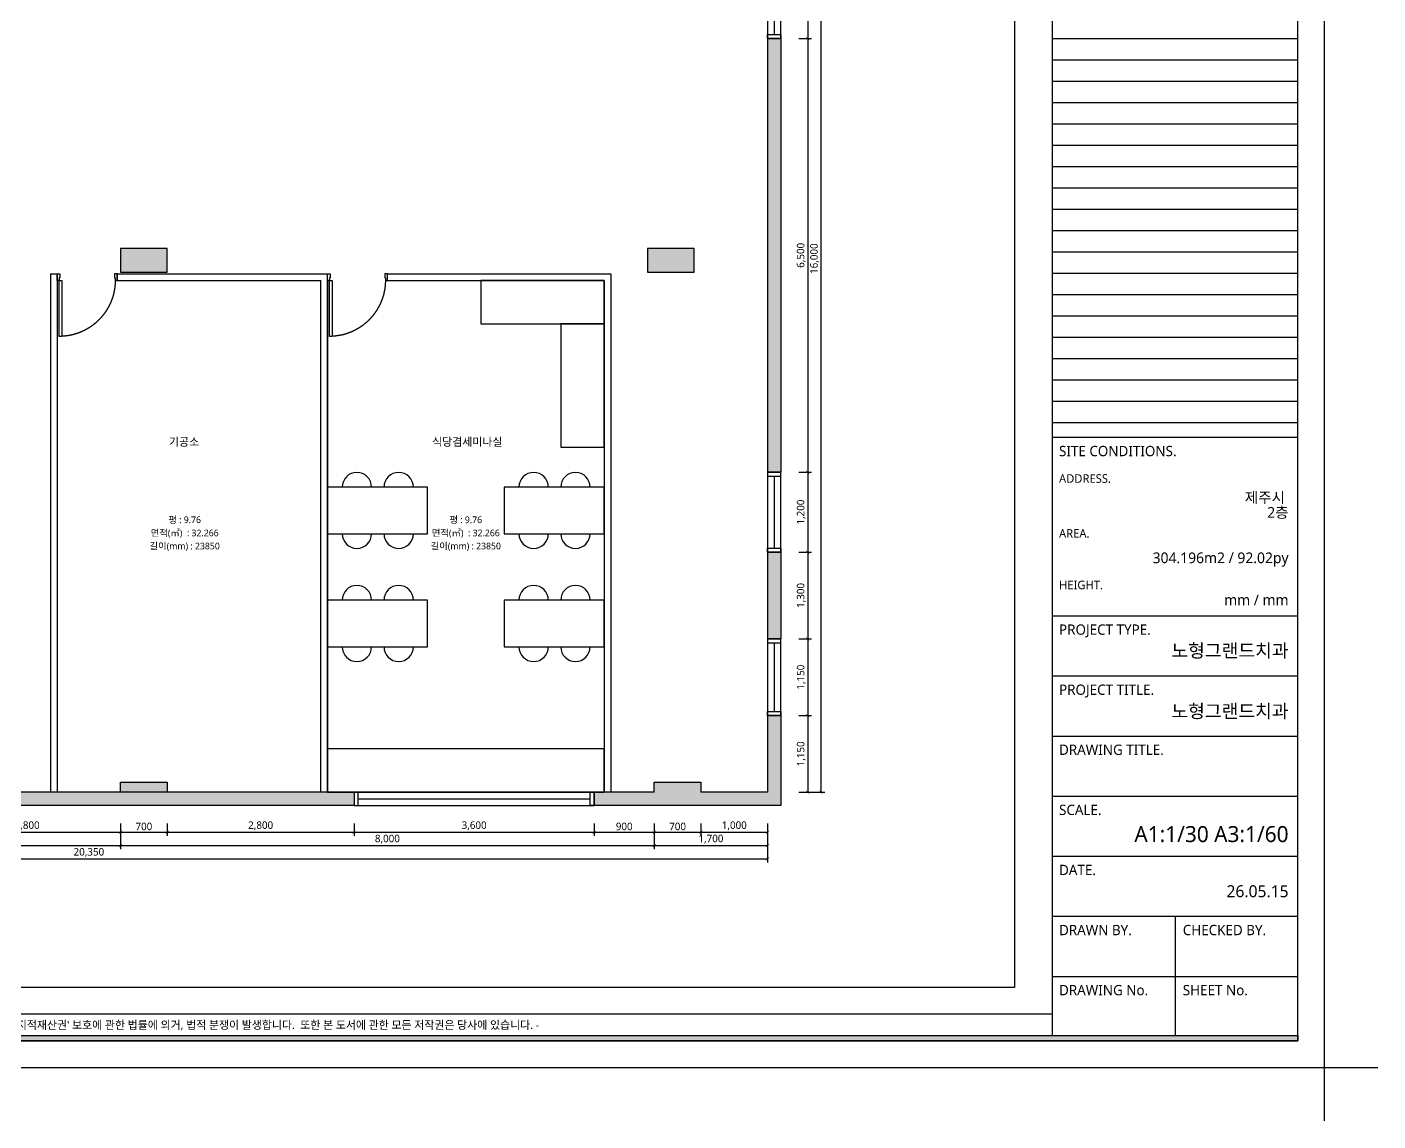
# Model space of a CAD drawing. Header units: metres. Extents: x 11578468 to 47831421, y -58341524 to -14256839.
# Drawn here: x 23762904 to 23783155, y -29115863 to -29099459 of the extents above; entities that cross this region are included whole.
import ezdxf
from ezdxf.enums import TextEntityAlignment as Align

# ---------------------------------------------------------------- set-up
doc = ezdxf.new("R2010")
doc.units = ezdxf.units.M
doc.header["$LTSCALE"] = 50
doc.header["$MEASUREMENT"] = 0
doc.linetypes.add('CENTER2', pattern=[28.575, 19.05, -3.175, 3.175, -3.175])
doc.layers.get('0').update_dxf_attribs({"linetype": 'CONTINUOUS'})
doc.layers.get('DEFPOINTS').update_dxf_attribs({"linetype": 'CONTINUOUS'})
for name, color, linetype in [('04_FUR', 6, 'CONTINUOUS'), ('3.기호.계단선', 30, 'CONTINUOUS'), ('FORM(YOURNAME)-1', 1, 'CONTINUOUS'), ('FORM(YOURNAME)-11', 1, 'CONTINUOUS'), ('TEX', 7, 'CONTINUOUS'), ('wall', 3, 'CONTINUOUS'), ('WIN', 4, 'CONTINUOUS'), ('가구', 6, 'CONTINUOUS')]:
    doc.layers.add(name, color=color, linetype=linetype)
doc.layers.add('DIM', color=7, linetype='CONTINUOUS', lineweight=15)
doc.layers.add('ha', color=8, linetype='CONTINUOUS', lineweight=5)
doc.styles.add('JT1', font='malgun.ttf')
doc.styles.add('N 맑은고딕', font='malgun.ttf')
doc.styles.add('YOURNAME', font='malgun.ttf')
doc.styles.add('넥슨고딕', font='malgun.ttf')
doc.dimstyles.new('JJ IN 45', dxfattribs={"dimscale": 45, "dimtxt": 2.5, "dimasz": 1, "dimexe": 1.25, "dimexo": 1.5, "dimtad": 1, "dimdec": 6, "dimlunit": 6, "dimtxsty": 'N 맑은고딕', "dimblk": 'ARCHTICK', "dimcen": 2.5, "dimclrd": 256, "dimclre": 256, "dimclrt": 256, "dimadec": 0, "dimazin": 0, "dimtfac": 1, "dimtdec": 6, "dimtix": 1, "dimtmove": 0, "dimatfit": 3, "dimldrblk": 'ARCHTICK', "dimfxl": 1, "dimarcsym": 0})

# ---------------------------------------------------------------- blocks, each defined once
blk = doc.blocks.new('FORM-ELEVATION')
at = {"layer": 'FORM(YOURNAME)-11'}
h = blk.add_hatch(color=256, dxfattribs=at)
h.dxf.hatch_style = 1
h.paths.add_polyline_path([(-10309, 35708), (71691, 35708), (71691, 35508), (-10309, 35508)])
h.paths.add_polyline_path([(-10309, -21492), (71691, -21492), (71691, -21692), (-10309, -21692)])
at = {"layer": 'DEFPOINTS', "color": 158}
for p, q in [((62481, 35508), (62481, -21492)), ((62481, 15886), (71691, 15886)), ((62481, 15086), (71691, 15086)), ((62481, 14286), (71691, 14286)), ((62481, 13486), (71691, 13486)), ((62481, 12686), (71691, 12686)), ((62481, 11886), (71691, 11886)), ((62481, 11086), (71691, 11086)), ((62481, 10286), (71691, 10286)), ((62481, 9486), (71691, 9486)), ((62481, 8686), (71691, 8686)), ((62481, 7886), (71691, 7886)), ((62481, 7086), (71691, 7086)), ((62481, 6286), (71691, 6286)), ((62481, 5486), (71691, 5486)), ((62481, 4686), (71691, 4686)), ((62481, 3886), (71691, 3886)), ((62481, 3086), (71691, 3086)), ((62481, 2286), (71691, 2286)), ((62481, 1486), (71691, 1486)), ((62481, -20692), (-10309, -20692))]:
    blk.add_line(p, q, dxfattribs=at)
blk.add_lwpolyline([(-10309, -21692), (71691, -21692), (71691, 35708), (-10309, 35708)], close=True, dxfattribs=at)
at = {"layer": 'DEFPOINTS'}
blk.add_lwpolyline([(-8309, 33708), (61071, 33708), (61071, -19692), (-8309, -19692)], close=True, dxfattribs=at)
at = {"layer": 'DEFPOINTS', "color": 1}
blk.add_lwpolyline([(72691, -24692), (72691, -22692), (74691, -22692)], dxfattribs=at)
at = {"layer": 'FORM(YOURNAME)-11', "color": 14}
for p, q in [((62481, 937), (71691, 937)), ((62481, -5756), (71691, -5756)), ((62481, -8009), (71691, -8009)), ((62481, -10261), (71691, -10261)), ((62481, -12514), (71691, -12514)), ((62481, -14766), (71691, -14766)), ((62481, -17019), (71691, -17019)), ((67086, -17019), (67086, -21492)), ((62481, -19271), (71691, -19271))]:
    blk.add_line(p, q, dxfattribs=at)
at = {"layer": 'FORM(YOURNAME)-11', "color": 250}
blk.add_lwpolyline([(-11309, -22692), (72691, -22692), (72691, 36708), (-11309, 36708)], close=True, dxfattribs=at)
at = {"layer": 'FORM(YOURNAME)-11'}
blk.add_lwpolyline([(-10309, -21492), (71691, -21492), (71691, -21692), (-10309, -21692)], close=True, dxfattribs=at)
at = {"layer": 'FORM(YOURNAME)-11', "color": 14, "style": 'YOURNAME'}
for s, height, p in [('SITE CONDITIONS.', 386.14, (62739, 422)), ('PROJECT TYPE.', 386.14, (62739, -6271)), ('PROJECT TITLE.', 386.14, (62739, -8524)), ('DRAWING TITLE.', 386.14, (62739, -10776)), ('SCALE.', 386.1, (62739, -13029)), ('DATE.', 386.1, (62739, -15281)), ('DRAWN BY.', 386.1, (62739, -17534)), ('CHECKED BY.', 386.14, (67376, -17534)), ('DRAWING No.', 386.14, (62739, -19786)), ('SHEET No.', 386.1, (67376, -19786))]:
    blk.add_text(s, height=height, dxfattribs=at).set_placement(p, align=Align.MIDDLE_LEFT)
at = {"layer": 'FORM(YOURNAME)-11', "color": 251, "style": 'YOURNAME'}
for s, p in [('ADDRESS.', (62739, -608)), ('AREA.', (62739, -2667)), ('HEIGHT.', (62739, -4598))]:
    blk.add_text(s, height=321.8, dxfattribs=at).set_placement(p, align=Align.MIDDLE_LEFT)
at = {"layer": 'FORM(YOURNAME)-11', "color": 1, "style": 'YOURNAME'}
blk.add_text("- 본 도서는 어떠한 경우에도 무단으로 도용할 수 없으며 도용시 '지적재산권' 보호에 관한 법률에 의거, 법적 분쟁이 발생합니다.  또한 본 도서에 관한 모든 저작권은 당사에 있습니다. -", height=300, dxfattribs=at).set_placement((28146, -21092), align=Align.MIDDLE_CENTER)
at = {"layer": 'FORM(YOURNAME)-11', "color": 3, "style": 'YOURNAME'}
for tag, height, p in [('1', 451, (71041, -1219)), ('2', 451, (71041, -1863)), ('3', 451, (71041, -3150)), ('4', 451, (71041, -5081)), ('5', 515, (71041, -7398)), ('6', 515, (71041, -9650)), ('7', 515, (71041, -11903)), ('8', 515, (71041, -14155)), ('9', 515, (71041, -16408)), ('10', 515, (66791, -18596)), ('11', 515, (71041, -18660)), ('12', 515, (66791, -20848)), ('13', 515, (71041, -20848))]:
    blk.add_attdef(tag, text='', height=height, dxfattribs=at).set_placement(p, align=Align.MIDDLE_RIGHT)
blk = doc.blocks.new('*U359')
at = {"layer": 'WIN', "linetype": 'Continuous'}
blk.add_line((60, 100), (3540, 100), dxfattribs=at)
for points in [[(0, 0), (3600, 0), (3600, 200), (0, 200)], [(0, 0), (60, 0), (60, 200), (0, 200)], [(3600, 0), (3540, 0), (3540, 200), (3600, 200)]]:
    blk.add_lwpolyline(points, close=True, dxfattribs=at)
blk = doc.blocks.new('*U1960')
at = {"layer": 'WIN', "linetype": 'Continuous'}
blk.add_line((60, 100), (1140, 100), dxfattribs=at)
for points in [[(0, 0), (1200, 0), (1200, 200), (0, 200)], [(0, 0), (60, 0), (60, 200), (0, 200)], [(1200, 0), (1140, 0), (1140, 200), (1200, 200)]]:
    blk.add_lwpolyline(points, close=True, dxfattribs=at)
blk = doc.blocks.new('*U1959')
at = {"layer": 'WIN', "linetype": 'Continuous'}
blk.add_line((60, 100), (1090, 100), dxfattribs=at)
for points in [[(0, 0), (1150, 0), (1150, 200), (0, 200)], [(0, 0), (60, 0), (60, 200), (0, 200)], [(1150, 0), (1090, 0), (1090, 200), (1150, 200)]]:
    blk.add_lwpolyline(points, close=True, dxfattribs=at)
blk = doc.blocks.new('_ArchTick')
at = {"color": 0, "linetype": 'ByBlock', "const_width": 0.15}
blk.add_lwpolyline([(-0.5, -0.5), (0.5, 0.5)], dxfattribs=at)
blk = doc.blocks.new('*D373')
at = {"layer": 'DEFPOINTS', "color": 0, "transparency": 16777216}
for p in [(23733202, -29144857), (23736002, -29144857), (23736002, -29145057)]:
    blk.add_point(p, dxfattribs=at)
at = {"layer": 'DIM', "lineweight": -2, "transparency": 16777216}
for p, q in [((23733202, -29144924), (23733202, -29145113)), ((23736002, -29144924), (23736002, -29145113)), ((23733202, -29145057), (23736002, -29145057))]:
    blk.add_line(p, q, dxfattribs=at)
at = {"layer": 'DIM', "lineweight": -2, "transparency": 16777216, "xscale": 45, "yscale": 45, "zscale": 45, "rotation": 180}
blk.add_blockref('_ArchTick', (23733202, -29145057), dxfattribs=at)
at = {"layer": 'DIM', "lineweight": -2, "transparency": 16777216, "xscale": 45, "yscale": 45, "zscale": 45}
blk.add_blockref('_ArchTick', (23736002, -29145057), dxfattribs=at)
at = {"layer": 'DIM', "transparency": 16777216, "insert": (23734602, -29144961), "char_height": 112.5, "attachment_point": 5, "style": 'N 맑은고딕'}
blk.add_mtext('2,800', dxfattribs=at)
blk = doc.blocks.new('*D374')
at = {"layer": 'DEFPOINTS', "color": 0, "transparency": 16777216}
for p in [(23736002, -29144857), (23736702, -29144857), (23736702, -29145057)]:
    blk.add_point(p, dxfattribs=at)
at = {"layer": 'DIM', "lineweight": -2, "transparency": 16777216}
for p, q in [((23736002, -29144924), (23736002, -29145113)), ((23736702, -29144924), (23736702, -29145113)), ((23736002, -29145057), (23736702, -29145057))]:
    blk.add_line(p, q, dxfattribs=at)
at = {"layer": 'DIM', "lineweight": -2, "transparency": 16777216, "xscale": 45, "yscale": 45, "zscale": 45, "rotation": 180}
blk.add_blockref('_ArchTick', (23736002, -29145057), dxfattribs=at)
at = {"layer": 'DIM', "lineweight": -2, "transparency": 16777216, "xscale": 45, "yscale": 45, "zscale": 45}
blk.add_blockref('_ArchTick', (23736702, -29145057), dxfattribs=at)
at = {"layer": 'DIM', "transparency": 16777216, "insert": (23736352, -29144971), "char_height": 112.5, "attachment_point": 5, "style": 'N 맑은고딕'}
blk.add_mtext('700', dxfattribs=at)
blk = doc.blocks.new('*D375')
at = {"layer": 'DEFPOINTS', "color": 0, "transparency": 16777216}
for p in [(23736702, -29144857), (23739502, -29144857), (23739502, -29145057)]:
    blk.add_point(p, dxfattribs=at)
at = {"layer": 'DIM', "lineweight": -2, "transparency": 16777216}
for p, q in [((23736702, -29144924), (23736702, -29145113)), ((23739502, -29144924), (23739502, -29145113)), ((23736702, -29145057), (23739502, -29145057))]:
    blk.add_line(p, q, dxfattribs=at)
at = {"layer": 'DIM', "lineweight": -2, "transparency": 16777216, "xscale": 45, "yscale": 45, "zscale": 45, "rotation": 180}
blk.add_blockref('_ArchTick', (23736702, -29145057), dxfattribs=at)
at = {"layer": 'DIM', "lineweight": -2, "transparency": 16777216, "xscale": 45, "yscale": 45, "zscale": 45}
blk.add_blockref('_ArchTick', (23739502, -29145057), dxfattribs=at)
at = {"layer": 'DIM', "transparency": 16777216, "insert": (23738102, -29144961), "char_height": 112.5, "attachment_point": 5, "style": 'N 맑은고딕'}
blk.add_mtext('2,800', dxfattribs=at)
blk = doc.blocks.new('*D376')
at = {"layer": 'DEFPOINTS', "color": 0, "transparency": 16777216}
for p in [(23739502, -29144857), (23743102, -29144857), (23743102, -29145057)]:
    blk.add_point(p, dxfattribs=at)
at = {"layer": 'DIM', "lineweight": -2, "transparency": 16777216}
for p, q in [((23739502, -29144924), (23739502, -29145113)), ((23743102, -29144924), (23743102, -29145113)), ((23739502, -29145057), (23743102, -29145057))]:
    blk.add_line(p, q, dxfattribs=at)
at = {"layer": 'DIM', "lineweight": -2, "transparency": 16777216, "xscale": 45, "yscale": 45, "zscale": 45, "rotation": 180}
blk.add_blockref('_ArchTick', (23739502, -29145057), dxfattribs=at)
at = {"layer": 'DIM', "lineweight": -2, "transparency": 16777216, "xscale": 45, "yscale": 45, "zscale": 45}
blk.add_blockref('_ArchTick', (23743102, -29145057), dxfattribs=at)
at = {"layer": 'DIM', "transparency": 16777216, "insert": (23741302, -29144961), "char_height": 112.5, "attachment_point": 5, "style": 'N 맑은고딕'}
blk.add_mtext('3,600', dxfattribs=at)
blk = doc.blocks.new('*D377')
at = {"layer": 'DEFPOINTS', "color": 0, "transparency": 16777216}
for p in [(23743102, -29144857), (23744002, -29144857), (23744002, -29145057)]:
    blk.add_point(p, dxfattribs=at)
at = {"layer": 'DIM', "lineweight": -2, "transparency": 16777216}
for p, q in [((23743102, -29144924), (23743102, -29145113)), ((23744002, -29144924), (23744002, -29145113)), ((23743102, -29145057), (23744002, -29145057))]:
    blk.add_line(p, q, dxfattribs=at)
at = {"layer": 'DIM', "lineweight": -2, "transparency": 16777216, "xscale": 45, "yscale": 45, "zscale": 45, "rotation": 180}
blk.add_blockref('_ArchTick', (23743102, -29145057), dxfattribs=at)
at = {"layer": 'DIM', "lineweight": -2, "transparency": 16777216, "xscale": 45, "yscale": 45, "zscale": 45}
blk.add_blockref('_ArchTick', (23744002, -29145057), dxfattribs=at)
at = {"layer": 'DIM', "transparency": 16777216, "insert": (23743552, -29144971), "char_height": 112.5, "attachment_point": 5, "style": 'N 맑은고딕'}
blk.add_mtext('900', dxfattribs=at)
blk = doc.blocks.new('*D378')
at = {"layer": 'DEFPOINTS', "color": 0, "transparency": 16777216}
for p in [(23744002, -29144857), (23744702, -29144857), (23744702, -29145057)]:
    blk.add_point(p, dxfattribs=at)
at = {"layer": 'DIM', "lineweight": -2, "transparency": 16777216}
for p, q in [((23744002, -29144924), (23744002, -29145113)), ((23744702, -29144924), (23744702, -29145113)), ((23744002, -29145057), (23744702, -29145057))]:
    blk.add_line(p, q, dxfattribs=at)
at = {"layer": 'DIM', "lineweight": -2, "transparency": 16777216, "xscale": 45, "yscale": 45, "zscale": 45, "rotation": 180}
blk.add_blockref('_ArchTick', (23744002, -29145057), dxfattribs=at)
at = {"layer": 'DIM', "lineweight": -2, "transparency": 16777216, "xscale": 45, "yscale": 45, "zscale": 45}
blk.add_blockref('_ArchTick', (23744702, -29145057), dxfattribs=at)
at = {"layer": 'DIM', "transparency": 16777216, "insert": (23744352, -29144971), "char_height": 112.5, "attachment_point": 5, "style": 'N 맑은고딕'}
blk.add_mtext('700', dxfattribs=at)
blk = doc.blocks.new('*D379')
at = {"layer": 'DEFPOINTS', "color": 0, "transparency": 16777216}
for p in [(23744702, -29144857), (23745702, -29144857), (23745702, -29145057)]:
    blk.add_point(p, dxfattribs=at)
at = {"layer": 'DIM', "lineweight": -2, "transparency": 16777216}
for p, q in [((23744702, -29144924), (23744702, -29145113)), ((23745702, -29144924), (23745702, -29145113)), ((23744702, -29145057), (23745702, -29145057))]:
    blk.add_line(p, q, dxfattribs=at)
at = {"layer": 'DIM', "lineweight": -2, "transparency": 16777216, "xscale": 45, "yscale": 45, "zscale": 45, "rotation": 180}
blk.add_blockref('_ArchTick', (23744702, -29145057), dxfattribs=at)
at = {"layer": 'DIM', "lineweight": -2, "transparency": 16777216, "xscale": 45, "yscale": 45, "zscale": 45}
blk.add_blockref('_ArchTick', (23745702, -29145057), dxfattribs=at)
at = {"layer": 'DIM', "transparency": 16777216, "insert": (23745202, -29144961), "char_height": 112.5, "attachment_point": 5, "style": 'N 맑은고딕'}
blk.add_mtext('1,000', dxfattribs=at)
blk = doc.blocks.new('*D381')
at = {"layer": 'DEFPOINTS', "color": 0, "transparency": 16777216}
for p in [(23730852, -29144857), (23736002, -29144857), (23736002, -29145257)]:
    blk.add_point(p, dxfattribs=at)
at = {"layer": 'DIM', "lineweight": -2, "transparency": 16777216}
for p, q in [((23730852, -29144924), (23730852, -29145313)), ((23736002, -29144924), (23736002, -29145313)), ((23730852, -29145257), (23736002, -29145257))]:
    blk.add_line(p, q, dxfattribs=at)
at = {"layer": 'DIM', "lineweight": -2, "transparency": 16777216, "xscale": 45, "yscale": 45, "zscale": 45, "rotation": 180}
blk.add_blockref('_ArchTick', (23730852, -29145257), dxfattribs=at)
at = {"layer": 'DIM', "lineweight": -2, "transparency": 16777216, "xscale": 45, "yscale": 45, "zscale": 45}
blk.add_blockref('_ArchTick', (23736002, -29145257), dxfattribs=at)
at = {"layer": 'DIM', "transparency": 16777216, "insert": (23733427, -29145161), "char_height": 112.5, "attachment_point": 5, "style": 'N 맑은고딕'}
blk.add_mtext('5,150', dxfattribs=at)
blk = doc.blocks.new('*D382')
at = {"layer": 'DEFPOINTS', "color": 0, "transparency": 16777216}
for p in [(23736002, -29144857), (23744002, -29144857), (23744002, -29145257)]:
    blk.add_point(p, dxfattribs=at)
at = {"layer": 'DIM', "lineweight": -2, "transparency": 16777216}
for p, q in [((23736002, -29144924), (23736002, -29145313)), ((23744002, -29144924), (23744002, -29145313)), ((23736002, -29145257), (23744002, -29145257))]:
    blk.add_line(p, q, dxfattribs=at)
at = {"layer": 'DIM', "lineweight": -2, "transparency": 16777216, "xscale": 45, "yscale": 45, "zscale": 45, "rotation": 180}
blk.add_blockref('_ArchTick', (23736002, -29145257), dxfattribs=at)
at = {"layer": 'DIM', "lineweight": -2, "transparency": 16777216, "xscale": 45, "yscale": 45, "zscale": 45}
blk.add_blockref('_ArchTick', (23744002, -29145257), dxfattribs=at)
at = {"layer": 'DIM', "transparency": 16777216, "insert": (23740002, -29145161), "char_height": 112.5, "attachment_point": 5, "style": 'N 맑은고딕'}
blk.add_mtext('8,000', dxfattribs=at)
blk = doc.blocks.new('*D383')
at = {"layer": 'DEFPOINTS', "color": 0, "transparency": 16777216}
for p in [(23744002, -29144857), (23745702, -29144857), (23745702, -29145257)]:
    blk.add_point(p, dxfattribs=at)
at = {"layer": 'DIM', "lineweight": -2, "transparency": 16777216}
for p, q in [((23744002, -29144924), (23744002, -29145313)), ((23745702, -29144924), (23745702, -29145313)), ((23744002, -29145257), (23745702, -29145257))]:
    blk.add_line(p, q, dxfattribs=at)
at = {"layer": 'DIM', "lineweight": -2, "transparency": 16777216, "xscale": 45, "yscale": 45, "zscale": 45, "rotation": 180}
blk.add_blockref('_ArchTick', (23744002, -29145257), dxfattribs=at)
at = {"layer": 'DIM', "lineweight": -2, "transparency": 16777216, "xscale": 45, "yscale": 45, "zscale": 45}
blk.add_blockref('_ArchTick', (23745702, -29145257), dxfattribs=at)
at = {"layer": 'DIM', "transparency": 16777216, "insert": (23744852, -29145161), "char_height": 112.5, "attachment_point": 5, "style": 'N 맑은고딕'}
blk.add_mtext('1,700', dxfattribs=at)
blk = doc.blocks.new('*D384')
at = {"layer": 'DEFPOINTS', "color": 0, "transparency": 16777216}
for p in [(23725352, -29144857), (23745702, -29144857), (23745702, -29145457)]:
    blk.add_point(p, dxfattribs=at)
at = {"layer": 'DIM', "lineweight": -2, "transparency": 16777216}
for p, q in [((23725352, -29144924), (23725352, -29145513)), ((23745702, -29144924), (23745702, -29145513)), ((23725352, -29145457), (23745702, -29145457))]:
    blk.add_line(p, q, dxfattribs=at)
at = {"layer": 'DIM', "lineweight": -2, "transparency": 16777216, "xscale": 45, "yscale": 45, "zscale": 45, "rotation": 180}
blk.add_blockref('_ArchTick', (23725352, -29145457), dxfattribs=at)
at = {"layer": 'DIM', "lineweight": -2, "transparency": 16777216, "xscale": 45, "yscale": 45, "zscale": 45}
blk.add_blockref('_ArchTick', (23745702, -29145457), dxfattribs=at)
at = {"layer": 'DIM', "transparency": 16777216, "insert": (23735527, -29145361), "char_height": 112.5, "attachment_point": 5, "style": 'N 맑은고딕'}
blk.add_mtext('20,350', dxfattribs=at)
blk = doc.blocks.new('*D388')
at = {"layer": 'DEFPOINTS', "color": 0, "transparency": 16777216}
for p in [(23746102, -29131957), (23746102, -29133157), (23746302, -29133157)]:
    blk.add_point(p, dxfattribs=at)
at = {"layer": 'DIM', "lineweight": -2, "transparency": 16777216}
for p, q in [((23746170, -29131957), (23746358, -29131957)), ((23746302, -29131957), (23746302, -29133157)), ((23746170, -29133157), (23746358, -29133157))]:
    blk.add_line(p, q, dxfattribs=at)
at = {"layer": 'DIM', "lineweight": -2, "transparency": 16777216, "xscale": 45, "yscale": 45, "zscale": 45}
for p, rotation in [((23746302, -29131957), 90), ((23746302, -29133157), 270)]:
    blk.add_blockref('_ArchTick', p, dxfattribs=dict(at, rotation=rotation))
at = {"layer": 'DIM', "transparency": 16777216, "insert": (23746206, -29132557), "char_height": 112.5, "attachment_point": 5, "rotation": 90, "style": 'N 맑은고딕'}
blk.add_mtext('1,200', dxfattribs=at)
blk = doc.blocks.new('*D389')
at = {"layer": 'DEFPOINTS', "color": 0, "transparency": 16777216}
for p in [(23746102, -29133157), (23746102, -29139657), (23746302, -29139657)]:
    blk.add_point(p, dxfattribs=at)
at = {"layer": 'DIM', "lineweight": -2, "transparency": 16777216}
for p, q in [((23746170, -29133157), (23746358, -29133157)), ((23746302, -29133157), (23746302, -29139657)), ((23746170, -29139657), (23746358, -29139657))]:
    blk.add_line(p, q, dxfattribs=at)
at = {"layer": 'DIM', "lineweight": -2, "transparency": 16777216, "xscale": 45, "yscale": 45, "zscale": 45}
for p, rotation in [((23746302, -29133157), 90), ((23746302, -29139657), 270)]:
    blk.add_blockref('_ArchTick', p, dxfattribs=dict(at, rotation=rotation))
at = {"layer": 'DIM', "transparency": 16777216, "insert": (23746206, -29136407), "char_height": 112.5, "attachment_point": 5, "rotation": 90, "style": 'N 맑은고딕'}
blk.add_mtext('6,500', dxfattribs=at)
blk = doc.blocks.new('*D390')
at = {"layer": 'DEFPOINTS', "color": 0, "transparency": 16777216}
for p in [(23746102, -29139657), (23746102, -29140857), (23746302, -29140857)]:
    blk.add_point(p, dxfattribs=at)
at = {"layer": 'DIM', "lineweight": -2, "transparency": 16777216}
for p, q in [((23746170, -29139657), (23746358, -29139657)), ((23746302, -29139657), (23746302, -29140857)), ((23746170, -29140857), (23746358, -29140857))]:
    blk.add_line(p, q, dxfattribs=at)
at = {"layer": 'DIM', "lineweight": -2, "transparency": 16777216, "xscale": 45, "yscale": 45, "zscale": 45}
for p, rotation in [((23746302, -29139657), 90), ((23746302, -29140857), 270)]:
    blk.add_blockref('_ArchTick', p, dxfattribs=dict(at, rotation=rotation))
at = {"layer": 'DIM', "transparency": 16777216, "insert": (23746206, -29140257), "char_height": 112.5, "attachment_point": 5, "rotation": 90, "style": 'N 맑은고딕'}
blk.add_mtext('1,200', dxfattribs=at)
blk = doc.blocks.new('*D391')
at = {"layer": 'DEFPOINTS', "color": 0, "transparency": 16777216}
for p in [(23746102, -29140857), (23746102, -29142157), (23746302, -29142157)]:
    blk.add_point(p, dxfattribs=at)
at = {"layer": 'DIM', "lineweight": -2, "transparency": 16777216}
for p, q in [((23746170, -29140857), (23746358, -29140857)), ((23746302, -29140857), (23746302, -29142157)), ((23746170, -29142157), (23746358, -29142157))]:
    blk.add_line(p, q, dxfattribs=at)
at = {"layer": 'DIM', "lineweight": -2, "transparency": 16777216, "xscale": 45, "yscale": 45, "zscale": 45}
for p, rotation in [((23746302, -29140857), 90), ((23746302, -29142157), 270)]:
    blk.add_blockref('_ArchTick', p, dxfattribs=dict(at, rotation=rotation))
at = {"layer": 'DIM', "transparency": 16777216, "insert": (23746206, -29141507), "char_height": 112.5, "attachment_point": 5, "rotation": 90, "style": 'N 맑은고딕'}
blk.add_mtext('1,300', dxfattribs=at)
blk = doc.blocks.new('*D392')
at = {"layer": 'DEFPOINTS', "color": 0, "transparency": 16777216}
for p in [(23746102, -29142157), (23746102, -29143307), (23746302, -29143307)]:
    blk.add_point(p, dxfattribs=at)
at = {"layer": 'DIM', "lineweight": -2, "transparency": 16777216}
for p, q in [((23746170, -29142157), (23746358, -29142157)), ((23746302, -29142157), (23746302, -29143307)), ((23746170, -29143307), (23746358, -29143307))]:
    blk.add_line(p, q, dxfattribs=at)
at = {"layer": 'DIM', "lineweight": -2, "transparency": 16777216, "xscale": 45, "yscale": 45, "zscale": 45}
for p, rotation in [((23746302, -29142157), 90), ((23746302, -29143307), 270)]:
    blk.add_blockref('_ArchTick', p, dxfattribs=dict(at, rotation=rotation))
at = {"layer": 'DIM', "transparency": 16777216, "insert": (23746206, -29142732), "char_height": 112.5, "attachment_point": 5, "rotation": 90, "style": 'N 맑은고딕'}
blk.add_mtext('1,150', dxfattribs=at)
blk = doc.blocks.new('*D393')
at = {"layer": 'DEFPOINTS', "color": 0, "transparency": 16777216}
for p in [(23746102, -29143307), (23746102, -29144457), (23746302, -29144457)]:
    blk.add_point(p, dxfattribs=at)
at = {"layer": 'DIM', "lineweight": -2, "transparency": 16777216}
for p, q in [((23746170, -29143307), (23746358, -29143307)), ((23746302, -29143307), (23746302, -29144457)), ((23746170, -29144457), (23746358, -29144457))]:
    blk.add_line(p, q, dxfattribs=at)
at = {"layer": 'DIM', "lineweight": -2, "transparency": 16777216, "xscale": 45, "yscale": 45, "zscale": 45}
for p, rotation in [((23746302, -29143307), 90), ((23746302, -29144457), 270)]:
    blk.add_blockref('_ArchTick', p, dxfattribs=dict(at, rotation=rotation))
at = {"layer": 'DIM', "transparency": 16777216, "insert": (23746206, -29143882), "char_height": 112.5, "attachment_point": 5, "rotation": 90, "style": 'N 맑은고딕'}
blk.add_mtext('1,150', dxfattribs=at)
blk = doc.blocks.new('*D394')
at = {"layer": 'DEFPOINTS', "color": 0, "transparency": 16777216}
for p in [(23746102, -29128457), (23746502, -29128457), (23746102, -29144457)]:
    blk.add_point(p, dxfattribs=at)
at = {"layer": 'DIM', "lineweight": -2, "transparency": 16777216}
for p, q in [((23746170, -29128457), (23746558, -29128457)), ((23746502, -29144457), (23746502, -29128457)), ((23746170, -29144457), (23746558, -29144457))]:
    blk.add_line(p, q, dxfattribs=at)
at = {"layer": 'DIM', "lineweight": -2, "transparency": 16777216, "xscale": 45, "yscale": 45, "zscale": 45}
for p, rotation in [((23746502, -29128457), 90), ((23746502, -29144457), 270)]:
    blk.add_blockref('_ArchTick', p, dxfattribs=dict(at, rotation=rotation))
at = {"layer": 'DIM', "transparency": 16777216, "insert": (23746406, -29136457), "char_height": 112.5, "attachment_point": 5, "rotation": 90, "style": 'N 맑은고딕'}
blk.add_mtext('16,000', dxfattribs=at)
blk = doc.blocks.new('23239847')
at = {"layer": '가구', "ltscale": 10}
blk.add_lwpolyline([(23884002, -29106309), (23885502, -29106309), (23885502, -29105609), (23884002, -29105609)], close=True, dxfattribs=at)
for centre, start, end in [((23884444, -29105609), 0, 180), ((23885071, -29105609), 0, 180), ((23884444, -29106309), 180, 0), ((23885071, -29106309), 180, 0)]:
    blk.add_arc(centre, 220, start, end, dxfattribs=at)
blk = doc.blocks.new('*U613')
at = {"layer": 'WIN', "linetype": 'Continuous', "transparency": 33554687}
for points in [[(30, 1040), (30, 200), (70, 200), (70, 1040)], [(0, 200), (0, 100), (40, 100), (40, 160), (30, 160), (30, 200)], [(900, 200), (900, 100), (860, 100), (860, 160), (870, 160), (870, 200)]]:
    blk.add_lwpolyline(points, close=True, dxfattribs=at)
at = {"layer": 'WIN', "linetype": 'CENTER2', "ltscale": 20, "transparency": 33554687}
blk.add_arc((30, 200), 840, 0, 90, dxfattribs=at)
blk = doc.blocks.new('sdagdgds')
at = {"layer": 'ha', "transparency": 33554687}
h = blk.add_hatch(color=256, dxfattribs=at)
h.dxf.hatch_style = 1
h.paths.add_polyline_path([(23725502, -29128457), (23728302, -29128457), (23728302, -29132607), (23728502, -29132607), (23728502, -29128257), (23728302, -29128257), (23725302, -29128257), (23725302, -29132557), (23725502, -29132557)])
h.paths.add_polyline_path([(23728502, -29133657), (23728302, -29133657), (23728302, -29133757), (23725502, -29133757), (23725502, -29133657), (23725302, -29133657), (23725302, -29133757), (23724848.0976572, -29133757), (23724752, -29133757), (23724752, -29136507), (23725152, -29136507), (23725152, -29137657), (23725352, -29137657), (23725352, -29137507), (23727752, -29137507), (23727952, -29137507), (23727952, -29137307), (23725352, -29137307), (23725352, -29136507), (23727052, -29136507), (23727052, -29136707), (23727252, -29136707), (23727252, -29136507), (23727252, -29135757), (23727252, -29135707), (23727052, -29135707), (23727052, -29135757), (23727052, -29136307), (23725352, -29136307), (23724952, -29136307), (23724952, -29133957), (23727052, -29133957), (23727052, -29134507), (23727252, -29134507), (23727252, -29133957), (23728502, -29133957)])
h.paths.add_polyline_path([(23727952, -29138607), (23727752, -29138607), (23727752, -29139637), (23725352, -29139637), (23725352, -29139457), (23725152, -29139457), (23725152, -29140057), (23725352, -29140057), (23725352, -29139837), (23727752, -29139837), (23727752, -29139907), (23727952, -29139907), (23727952, -29139837)])
h.paths.add_polyline_path([(23727952, -29141007), (23727752, -29141007), (23727752, -29142007), (23725352, -29142007), (23725352, -29141857), (23725152, -29141857), (23725152, -29144557), (23725652, -29144557), (23725652, -29144657), (23729552, -29144657), (23729552, -29144457), (23725852, -29144457), (23725852, -29144357), (23725352, -29144357), (23725352, -29142207), (23727952, -29142207)])
h.paths.add_polyline_path([(23731552, -29144307), (23730852, -29144307), (23730852, -29144457), (23730732, -29144457), (23730732, -29144657), (23732052, -29144657), (23732052, -29144457), (23731552, -29144457)])
h.paths.add_polyline_path([(23739502, -29144457), (23736702, -29144457), (23736702, -29144307), (23736002, -29144307), (23736002, -29144457), (23733202, -29144457), (23733202, -29144657), (23739502, -29144657)])
h.paths.add_polyline_path([(23745902, -29143307), (23745702, -29143307), (23745702, -29144457), (23744702, -29144457), (23744702, -29144307), (23744002, -29144307), (23744002, -29144457), (23743102, -29144457), (23743102, -29144657), (23745902, -29144657)])
h.paths.add_polyline_path([(23745902, -29133157), (23745702, -29133157), (23745702, -29139657), (23745902, -29139657)])
h.paths.add_polyline_path([(23745902, -29140857), (23745702, -29140857), (23745702, -29142157), (23745902, -29142157)])
h.paths.add_polyline_path([(23744602, -29136307), (23743902, -29136307), (23743902, -29136657), (23744602, -29136657)])
h.paths.add_polyline_path([(23736702, -29136307), (23736002, -29136307), (23736002, -29136657), (23736702, -29136657)])
h.paths.add_polyline_path([(23731602, -29136307), (23730902, -29136307), (23730902, -29136657), (23731602, -29136657)])
h.paths.add_polyline_path([(23745902, -29130707), (23745702, -29130707), (23745702, -29131957), (23745902, -29131957)])
h.paths.add_polyline_path([(23745902, -29128257), (23743802, -29128257), (23743802, -29128457), (23743802, -29128707), (23744502, -29128707), (23744502, -29128457), (23745702, -29128457), (23745702, -29129607), (23745902, -29129607)])
h.paths.add_polyline_path([(23731602, -29128457), (23731602, -29128257), (23730902, -29128257), (23730902, -29130107), (23731102, -29130107), (23731102, -29128707), (23731602, -29128707)])
h.paths.add_polyline_path([(23736702, -29128257), (23736002, -29128257), (23736002, -29128457), (23736002, -29128707), (23736702, -29128707), (23736702, -29128457)])
at = {"layer": 'wall'}
for p, q in [((23745702, -29133157), (23745702, -29139657)), ((23745702, -29133157), (23745902, -29133157)), ((23745902, -29133157), (23745902, -29139657)), ((23736702, -29136307), (23736002, -29136307)), ((23736002, -29136307), (23736002, -29136657)), ((23736702, -29136657), (23736702, -29136307)), ((23744602, -29136307), (23743902, -29136307)), ((23743902, -29136307), (23743902, -29136657)), ((23744602, -29136657), (23744602, -29136307)), ((23736002, -29136657), (23736702, -29136657)), ((23743902, -29136657), (23744602, -29136657)), ((23745702, -29139657), (23745902, -29139657)), ((23745702, -29140857), (23745702, -29142157)), ((23745702, -29140857), (23745902, -29140857)), ((23745902, -29140857), (23745902, -29142157)), ((23745702, -29142157), (23745902, -29142157)), ((23745702, -29143307), (23745702, -29144457)), ((23745702, -29143307), (23745902, -29143307)), ((23745902, -29143307), (23745902, -29144657)), ((23736002, -29144457), (23736002, -29144307)), ((23736002, -29144307), (23736702, -29144307)), ((23736702, -29144307), (23736702, -29144457)), ((23744002, -29144457), (23744002, -29144307)), ((23744002, -29144307), (23744702, -29144307)), ((23744702, -29144307), (23744702, -29144457)), ((23736002, -29144457), (23733202, -29144457)), ((23739502, -29144457), (23736702, -29144457)), ((23739502, -29144457), (23739502, -29144657)), ((23744002, -29144457), (23743102, -29144457)), ((23743102, -29144457), (23743102, -29144657)), ((23745702, -29144457), (23744702, -29144457)), ((23739502, -29144657), (23733202, -29144657)), ((23745902, -29144657), (23743102, -29144657))]:
    blk.add_line(p, q, dxfattribs=at)
at = {"layer": 'WIN', "linetype": 'Continuous', "rotation": 270}
for name, p in [('*U1960', (23745702, -29131957)), ('*U1960', (23745702, -29139657)), ('*U1959', (23745702, -29142157))]:
    blk.add_blockref(name, p, dxfattribs=at)
at = {"layer": 'WIN', "linetype": 'Continuous'}
blk.add_blockref('*U359', (23739502, -29144657), dxfattribs=at)
at = {"layer": 'DIM'}
for base, p1, p2, picture, middle in [((23746502.0000000298, -29128457.0000000112), (23746102, -29144457), (23746102, -29128457), '*D394', (23746406.0081521906, -29136457.0000000112)), ((23746302.0000000298, -29133157.0000000112), (23746102, -29131957), (23746102, -29133157), '*D388', (23746206.0081521906, -29132557.0000000112)), ((23746302.0000000298, -29139657.0000000112), (23746102, -29133157), (23746102, -29139657), '*D389', (23746206.3138587102, -29136407.0000000112)), ((23746302.0000000298, -29140857.0000000112), (23746102, -29139657), (23746102, -29140857), '*D390', (23746206.0081522018, -29140257.0000000112)), ((23746302.0000000298, -29142157.0000000112), (23746102, -29140857), (23746102, -29142157), '*D391', (23746206.0081522018, -29141507.0000000112)), ((23746302.0000000298, -29143307.0000000112), (23746102, -29142157), (23746102, -29143307), '*D392', (23746206.0081522018, -29142732.0000000112)), ((23746302.0000000298, -29144457.0000000112), (23746102, -29143307), (23746102, -29144457), '*D393', (23746206.0081522018, -29143882.0000000112))]:
    dim = blk.add_linear_dim(base=base, p1=p1, p2=p2, angle=90, dimstyle='JJ IN 45', dxfattribs=at)
    dim.commit()
    dim.dimension.update_dxf_attribs({"geometry": picture, "text_midpoint": middle})
for base, p1, p2, picture, middle in [((23745702, -29145457), (23725352, -29144857), (23745702, -29144857), '*D384', (23735527, -29145361.3138586991)), ((23736002, -29145257), (23730852, -29144857), (23736002, -29144857), '*D381', (23733427, -29145161.0081521794)), ((23736002, -29145057), (23733202, -29144857), (23736002, -29144857), '*D373', (23734602, -29144961.3138586991)), ((23736702, -29145057), (23736002, -29144857), (23736702, -29144857), '*D374', (23736352, -29144970.7525475509)), ((23744002, -29145257), (23736002, -29144857), (23744002, -29144857), '*D382', (23740002, -29145161.3138586991)), ((23739502, -29145057), (23736702, -29144857), (23739502, -29144857), '*D375', (23738102, -29144961.3138586991)), ((23743102, -29145057), (23739502, -29144857), (23743102, -29144857), '*D376', (23741302, -29144961.3138586991)), ((23744002, -29145057), (23743102, -29144857), (23744002, -29144857), '*D377', (23743552, -29144970.7525475509)), ((23744702, -29145057), (23744002, -29144857), (23744702, -29144857), '*D378', (23744352, -29144970.7525475509)), ((23745702, -29145257), (23744002, -29144857), (23745702, -29144857), '*D383', (23744852, -29145161.0081521794)), ((23745702, -29145057), (23744702, -29144857), (23745702, -29144857), '*D379', (23745202, -29144961.0081521794))]:
    dim = blk.add_linear_dim(base=base, p1=p1, p2=p2, dimstyle='JJ IN 45', dxfattribs=at)
    dim.commit()
    dim.dimension.update_dxf_attribs({"geometry": picture, "text_midpoint": middle})

msp = doc.modelspace()

# ---------------------------------------------------------------- linework, layer by layer
at = {"layer": '04_FUR', "ltscale": 10}
for points in [[(23769706.2, -29103907.7), (23771556.2, -29103907.7), (23771556.2, -29103257.7), (23769706.2, -29103257.7)], [(23770906.2, -29103907.7), (23770906.2, -29105757.7), (23771556.2, -29105757.7), (23771556.2, -29103907.7)], [(23767406.2, -29110932.7), (23771556.2, -29110932.7), (23771556.2, -29110282.7), (23767406.2, -29110282.7)]]:
    msp.add_lwpolyline(points, close=True, dxfattribs=at)
at = {"layer": 'wall', "ltscale": 10}
for p, q in [((23763256.2, -29103157.7), (23763256.2, -29110932.7)), ((23763256.2, -29103157.7), (23763356.2, -29103157.7)), ((23763356.2, -29103157.7), (23763356.2, -29110932.7)), ((23764256.2, -29103157.7), (23767406.2, -29103157.7)), ((23764256.2, -29103157.7), (23767406.2, -29103157.7)), ((23764256.2, -29103157.7), (23764256.2, -29103257.7)), ((23764256.2, -29103257.7), (23767306.2, -29103257.7)), ((23764256.2, -29103257.7), (23767306.2, -29103257.7)), ((23767306.2, -29110932.7), (23767306.2, -29103257.7)), ((23767406.2, -29110932.7), (23767406.2, -29103157.7)), ((23767406.2, -29103257.7), (23767406.2, -29110932.7)), ((23768306.2, -29103157.7), (23771556.2, -29103157.7)), ((23768306.2, -29103157.7), (23771656.2, -29103157.7)), ((23768306.2, -29103257.7), (23768306.2, -29103157.7)), ((23768306.2, -29103257.7), (23771556.2, -29103257.7)), ((23771556.2, -29103257.7), (23771556.2, -29110932.7)), ((23771656.2, -29103157.7), (23771656.2, -29110932.7)), ((23766006.2, -29110932.7), (23761856.2, -29110932.7)), ((23770156.2, -29110932.7), (23766006.2, -29110932.7))]:
    msp.add_line(p, q, dxfattribs=at)

# ---------------------------------------------------------------- block references
at = {"layer": '04_FUR', "ltscale": 10}
for p in [(-116595.5, -748.1), (-113945.5, -748.1), (-116595.5, -2443.8), (-113945.5, -2443.8)]:
    msp.add_blockref('23239847', p, dxfattribs=at)
at = {"layer": '3.기호.계단선'}
msp.add_blockref('sdagdgds', (28304.2, 33524.3), dxfattribs=at)
at = {"layer": 'FORM(YOURNAME)-1'}
ref = msp.add_blockref('FORM-ELEVATION', (23753278.6, -29105986), dxfattribs=dict(at, xscale=0.4, yscale=0.4, zscale=0.4))
ref.add_attrib('9', '26.05.15', dxfattribs={"layer": 'FORM(YOURNAME)-11', "color": 3, "height": 180, "style": 'YOURNAME'}).set_placement((23781814.9, -29112417.6), align=Align.MIDDLE_RIGHT)
ref.add_attrib('8', 'A1:1/30 A3:1/60', dxfattribs={"layer": 'FORM(YOURNAME)-11', "color": 3, "height": 240, "style": 'YOURNAME'}).set_placement((23781814.9, -29111560.4), align=Align.MIDDLE_RIGHT)
ref.add_attrib('6', '노형그랜드치과', dxfattribs={"layer": 'FORM(YOURNAME)-11', "color": 3, "height": 200, "style": 'YOURNAME'}).set_placement((23781814.9, -29109717.7), align=Align.MIDDLE_RIGHT)
ref.add_attrib('5', '노형그랜드치과', dxfattribs={"layer": 'FORM(YOURNAME)-11', "color": 3, "height": 200, "style": 'YOURNAME'}).set_placement((23781814.9, -29108810), align=Align.MIDDLE_RIGHT)
ref.add_attrib('1', '제주시 ', dxfattribs={"layer": 'FORM(YOURNAME)-11', "color": 3, "height": 160, "style": 'YOURNAME'}).set_placement((23781814.9, -29106514.6), align=Align.MIDDLE_RIGHT)
ref.add_attrib('2', '2층', dxfattribs={"layer": 'FORM(YOURNAME)-11', "color": 3, "height": 160, "style": 'YOURNAME'}).set_placement((23781814.9, -29106737.6), align=Align.MIDDLE_RIGHT)
ref.add_attrib('3', '304.196m2 / 92.02py', dxfattribs={"layer": 'FORM(YOURNAME)-11', "color": 3, "height": 160, "style": 'YOURNAME'}).set_placement((23781814.9, -29107418.4), align=Align.MIDDLE_RIGHT)
ref.add_attrib('4', 'mm / mm', dxfattribs={"layer": 'FORM(YOURNAME)-11', "color": 3, "height": 160, "style": 'YOURNAME'}).set_placement((23781814.9, -29108048.3), align=Align.MIDDLE_RIGHT)
at = {"layer": 'WIN', "linetype": 'Continuous', "xscale": -1, "rotation": 180}
for p in [(23763356.2, -29103057.7), (23767406.2, -29103057.7)]:
    msp.add_blockref('*U613', p, dxfattribs=at)

# ---------------------------------------------------------------- texts
at = {"layer": 'TEX', "style": 'JT1'}
for s, p in [('기공소', (23765031.9, -29105739)), ('식당겸세미나실', (23768976.9, -29105739))]:
    msp.add_text(s, height=120, dxfattribs=at).set_placement(p)
at = {"layer": 'wall', "color": 7, "ltscale": 10, "style": '넥슨고딕'}
for p in [(23765267.2, -29106845.2), (23769481.2, -29106845.2)]:
    msp.add_text('평 : 9.76', height=100, dxfattribs=at).set_placement(p, align=Align.MIDDLE)
at = {"layer": 'wall', "ltscale": 10, "style": '넥슨고딕'}
for s, p in [('면적(㎡)  : 32.266', (23765267.2, -29107045.2)), ('면적(㎡)  : 32.266', (23769481.2, -29107045.2)), ('길이(mm) : 23850', (23765267.2, -29107245.2)), ('길이(mm) : 23850', (23769481.2, -29107245.2))]:
    msp.add_text(s, height=100, dxfattribs=at).set_placement(p, align=Align.MIDDLE)

doc.saveas('drawing.dxf')
